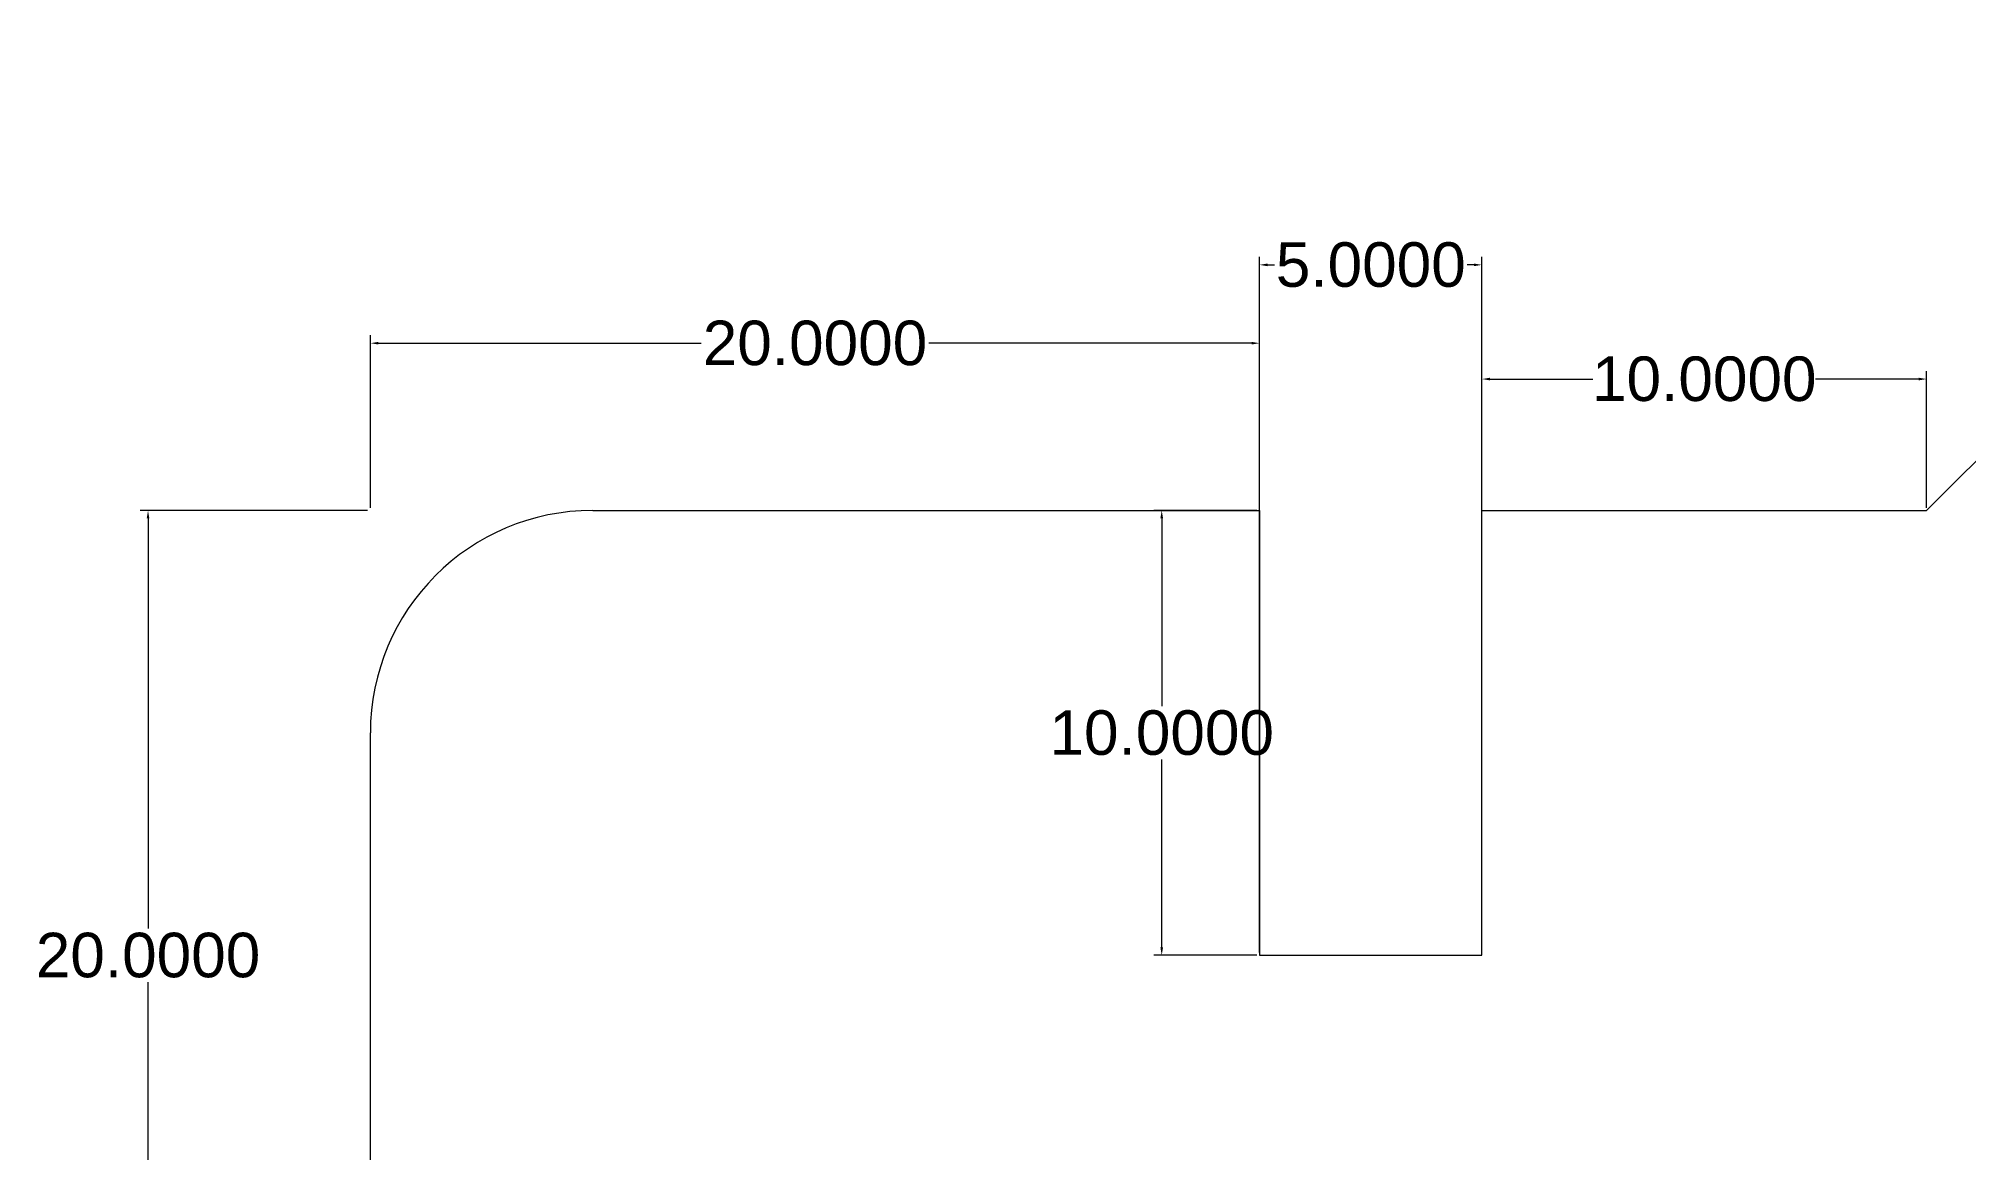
# Model space of a CAD drawing. Header units: inches. Extents: x -10.8 to 83.2, y -6.4 to 53.1.
# Drawn here: x 2.54 to 45.94, y 25.57 to 50.61 of the extents above; entities that cross this region are included whole.
import ezdxf

# ---------------------------------------------------------------- set-up
doc = ezdxf.new("R2010")
doc.units = ezdxf.units.IN
doc.header["$MEASUREMENT"] = 0
doc.styles.get("Standard").update_dxf_attribs({"font": 'arial.ttf', "height": 1})
doc.dimstyles.get("Standard").update_dxf_attribs({"dimtxt": 0.18, "dimasz": 0.18, "dimexe": 0.18, "dimexo": 0.0625, "dimgap": 0.09, "dimtad": 0, "dimtih": 1, "dimtoh": 1, "dimdec": 4, "dimzin": 0, "dimdsep": 46, "dimtxsty": 'Standard', "dimcen": 0.09, "dimadec": 0, "dimazin": 0, "dimtfac": 1, "dimtdec": 4, "dimtofl": 0, "dimtmove": 0, "dimatfit": 3, "dimfxl": 1, "dimtolj": 1, "dimtzin": 0, "dimarcsym": 0})

# ---------------------------------------------------------------- blocks, each defined once
blk = doc.blocks.new('*D7')
at = {"color": 0, "lineweight": -2, "transparency": 16777216}
for p, q in [((9.938, 40), (4.82, 40)), ((5, 39.82), (5, 30.601)), ((5, 20.18), (5, 29.399)), ((9.938, 20), (4.82, 20))]:
    blk.add_line(p, q, dxfattribs=at)
at = {"color": 0, "transparency": 16777216}
for points in [[(4.97, 39.82), (5.03, 39.82), (5, 40)], [(4.97, 20.18), (5.03, 20.18), (5, 20)]]:
    blk.add_solid(points, dxfattribs=at)
at = {"layer": 'Defpoints', "color": 0, "transparency": 16777216}
for p in [(5, 40), (10, 40), (10, 20)]:
    blk.add_point(p, dxfattribs=at)
at = {"color": 0, "transparency": 16777216, "insert": (5, 30), "char_height": 1, "attachment_point": 5}
blk.add_mtext('\\A1;20.0000', dxfattribs=at)
blk = doc.blocks.new('*D12')
at = {"color": 0, "lineweight": -2, "transparency": 16777216}
for p, q in [((10, 40.062), (10, 43.94)), ((30, 40.062), (30, 43.94)), ((10.18, 43.76), (17.439, 43.76)), ((29.82, 43.76), (22.561, 43.76))]:
    blk.add_line(p, q, dxfattribs=at)
at = {"color": 0, "transparency": 16777216}
for points in [[(10.18, 43.79), (10.18, 43.73), (10, 43.76)], [(29.82, 43.79), (29.82, 43.73), (30, 43.76)]]:
    blk.add_solid(points, dxfattribs=at)
at = {"layer": 'Defpoints', "color": 0, "transparency": 16777216}
for p in [(10, 43.76), (10, 40), (30, 40)]:
    blk.add_point(p, dxfattribs=at)
at = {"color": 0, "transparency": 16777216, "insert": (20, 43.76), "char_height": 1, "attachment_point": 5}
blk.add_mtext('\\A1;20.0000', dxfattribs=at)
blk = doc.blocks.new('*D13')
at = {"color": 0, "lineweight": -2, "transparency": 16777216}
for p, q in [((29.938, 40), (27.618, 40)), ((27.798, 39.82), (27.798, 35.601)), ((27.798, 30.18), (27.798, 34.399)), ((29.938, 30), (27.618, 30))]:
    blk.add_line(p, q, dxfattribs=at)
at = {"color": 0, "transparency": 16777216}
for points in [[(27.768, 39.82), (27.828, 39.82), (27.798, 40)], [(27.768, 30.18), (27.828, 30.18), (27.798, 30)]]:
    blk.add_solid(points, dxfattribs=at)
at = {"layer": 'Defpoints', "color": 0, "transparency": 16777216}
for p in [(30, 40), (27.798, 30), (30, 30)]:
    blk.add_point(p, dxfattribs=at)
at = {"color": 0, "transparency": 16777216, "insert": (27.798, 35), "char_height": 1, "attachment_point": 5}
blk.add_mtext('\\A1;10.0000', dxfattribs=at)
blk = doc.blocks.new('*D14')
at = {"color": 0, "lineweight": -2, "transparency": 16777216}
for p, q in [((30, 30.062), (30, 45.701)), ((35, 30.062), (35, 45.701)), ((30.18, 45.521), (30.336, 45.521)), ((34.82, 45.521), (34.664, 45.521))]:
    blk.add_line(p, q, dxfattribs=at)
at = {"color": 0, "transparency": 16777216}
for points in [[(30.18, 45.551), (30.18, 45.491), (30, 45.521)], [(34.82, 45.551), (34.82, 45.491), (35, 45.521)]]:
    blk.add_solid(points, dxfattribs=at)
at = {"layer": 'Defpoints', "color": 0, "transparency": 16777216}
for p in [(30, 45.521), (30, 30), (35, 30)]:
    blk.add_point(p, dxfattribs=at)
at = {"color": 0, "transparency": 16777216, "insert": (32.5, 45.521), "char_height": 1, "attachment_point": 5}
blk.add_mtext('\\A1;5.0000', dxfattribs=at)
blk = doc.blocks.new('*D15')
at = {"color": 0, "lineweight": -2, "transparency": 16777216}
for p, q in [((35, 40.062), (35, 43.134)), ((45, 40.062), (45, 43.134)), ((35.18, 42.954), (37.495, 42.954)), ((44.82, 42.954), (42.505, 42.954))]:
    blk.add_line(p, q, dxfattribs=at)
at = {"color": 0, "transparency": 16777216}
for points in [[(35.18, 42.984), (35.18, 42.924), (35, 42.954)], [(44.82, 42.984), (44.82, 42.924), (45, 42.954)]]:
    blk.add_solid(points, dxfattribs=at)
at = {"layer": 'Defpoints', "color": 0, "transparency": 16777216}
for p in [(35, 42.954), (35, 40), (45, 40)]:
    blk.add_point(p, dxfattribs=at)
at = {"color": 0, "transparency": 16777216, "insert": (40, 42.954), "char_height": 1, "attachment_point": 5}
blk.add_mtext('\\A1;10.0000', dxfattribs=at)

msp = doc.modelspace()

# ---------------------------------------------------------------- linework, layer by layer
for p, q in [((45, 40), (55.6066, 50.6066)), ((15, 40), (30, 40)), ((30, 40), (30, 30)), ((35, 30), (35, 40)), ((35, 40), (45, 40)), ((10, 20), (10, 35)), ((30, 30), (35, 30))]:
    msp.add_line(p, q)
msp.add_arc((15, 35), 5, 90, 180)

# ---------------------------------------------------------------- dimensions: what is measured, and where the dimension line sits
for base, p1, p2, picture, middle in [((30, 45.52118), (35, 30), (30, 30), '*D14', (32.5, 45.52118)), ((10, 43.76049), (30, 40), (10, 40), '*D12', (20, 43.76049)), ((35, 42.9535), (45, 40), (35, 40), '*D15', (40, 42.9535))]:
    dim = msp.add_linear_dim(base=base, p1=p1, p2=p2, dimstyle='Standard')
    dim.commit()
    dim.dimension.update_dxf_attribs({"geometry": picture, "text_midpoint": middle})
dim = msp.add_aligned_dim(p1=(10, 20), p2=(10, 40), distance=5, dimstyle='Standard')
dim.commit()
dim.dimension.update_dxf_attribs({"geometry": '*D7', "text_midpoint": (5, 30)})
dim = msp.add_linear_dim(base=(27.79846, 30), p1=(30, 40), p2=(30, 30), angle=90, dimstyle='Standard')
dim.commit()
dim.dimension.update_dxf_attribs({"geometry": '*D13', "text_midpoint": (27.79846, 35)})

doc.saveas('drawing.dxf')
